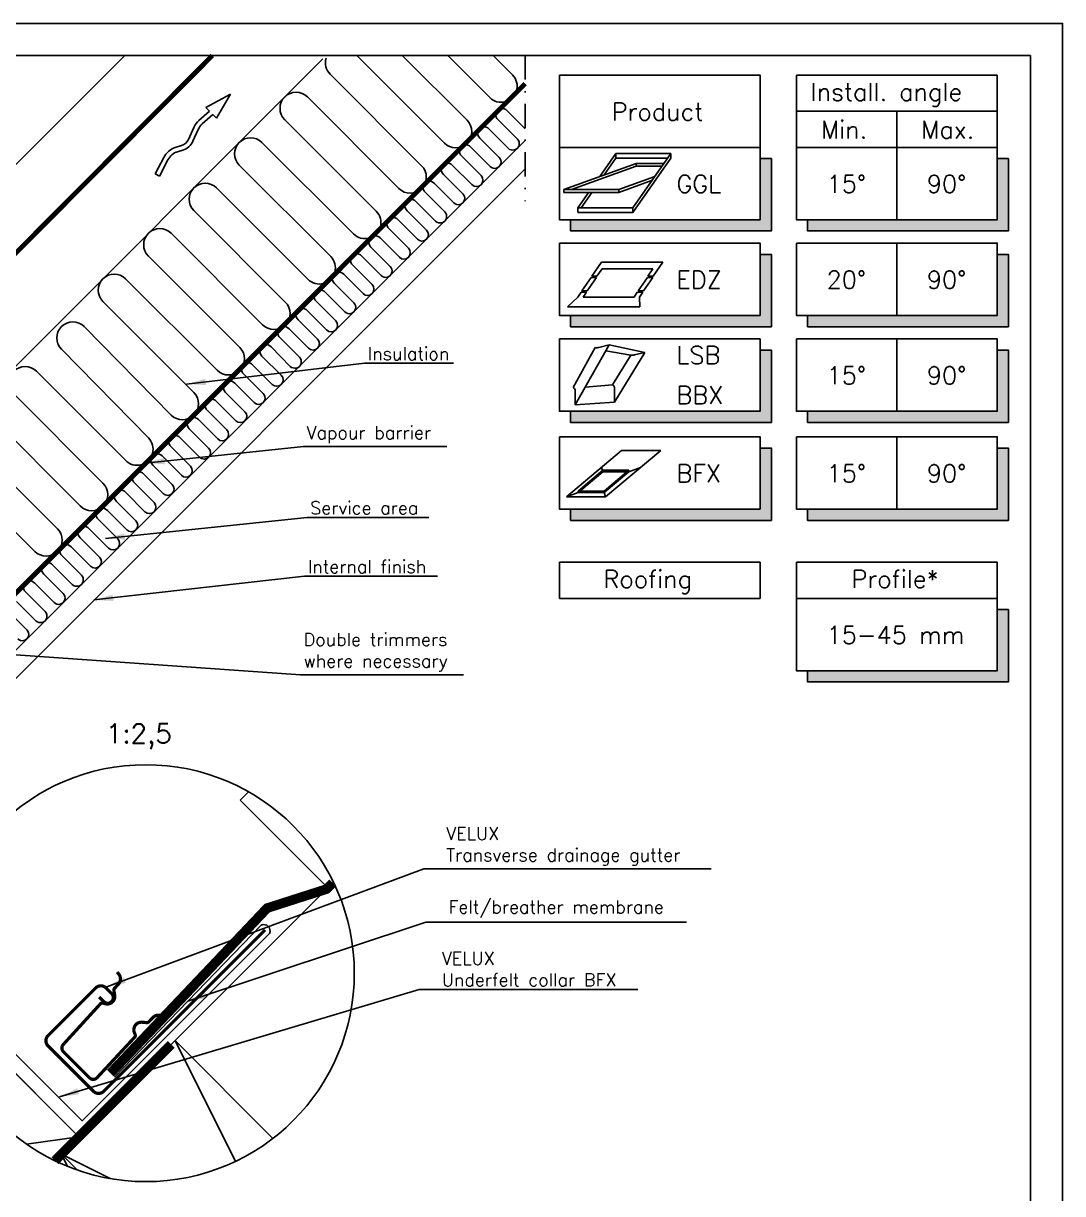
# Model space of a CAD drawing. Extents: x 0 to 1890, y 0 to 1390.
# Drawn here: x 1243 to 1890, y 662 to 1390 of the extents above; entities that cross this region are included whole.
import ezdxf
from ezdxf.enums import TextEntityAlignment as Align

# ---------------------------------------------------------------- set-up
doc = ezdxf.new("R2010")
doc.units = 0
doc.header["$LTSCALE"] = 30
doc.header["$MEASUREMENT"] = 0
for name, pattern in [('DASHDOT', [1, 0.5, -0.25, 0, -0.25]), ('DASHED', [0.75, 0.5, -0.25]), ('HIDDEN', [0.375, 0.25, -0.125])]:
    doc.linetypes.add(name, pattern=pattern)
for name, color, linetype in [('VELUX_BFX', 9, 'CONTINUOUS'), ('VELUX_FLASHING', 4, 'CONTINUOUS'), ('VELUX_FRAME', 6, 'CONTINUOUS'), ('VELUX_HATCH', 1, 'CONTINUOUS'), ('VELUX_INFO', 6, 'CONTINUOUS'), ('VELUX_INSIDE-COVERING', 7, 'CONTINUOUS'), ('VELUX_INSULATION', 1, 'CONTINUOUS'), ('VELUX_ROOFCONSTRUCTION', 7, 'CONTINUOUS'), ('VELUX_TEXT', 1, 'CONTINUOUS'), ('VELUX_UNDERROOF', 3, 'DASHED'), ('VELUX_VAPOUR-BARRIER', 1, 'HIDDEN')]:
    doc.layers.add(name, color=color, linetype=linetype)
doc.styles.add('ROMANS', font='romans')
doc.dimstyles.new('MLS_A3_1T5', dxfattribs={"dimtxt": 8, "dimasz": 12, "dimexe": 2, "dimexo": 0, "dimgap": 2, "dimtad": 1, "dimtoh": 1, "dimdec": 0, "dimzin": 0, "dimdsep": 46, "dimtxsty": 'ROMANS', "dimcen": 0.09, "dimclrd": 256, "dimclre": 256, "dimclrt": 256, "dimadec": 0, "dimazin": 0, "dimtfac": 1, "dimtdec": 0, "dimtix": 1, "dimtmove": 0, "dimatfit": 3, "dimfxl": 1, "dimtolj": 1, "dimtzin": 0, "dimarcsym": 0})

# ---------------------------------------------------------------- blocks, each defined once
blk = doc.blocks.new('V21GGL')
at = {"layer": 'VELUX_INFO', "linetype": 'Continuous'}
blk.add_hatch(color=7, dxfattribs=at).paths.add_polyline_path([(125, -45), (7, -45), (7, -52), (132, -52), (132, -7), (125, -7)])
at = {"layer": 'VELUX_INFO', "color": 1}
for p, q in [((25.28, -18.08), (35.24, -3.86)), ((27.92, -17.12), (35.24, -6.67)), ((35.24, -3.86), (69.46, -3.86)), ((35.24, -3.86), (35.24, -6.67)), ((35.24, -6.67), (67.49, -6.67)), ((45.79, -37.67), (69.46, -3.86)), ((45.79, -40.48), (69.46, -6.67)), ((69.46, -3.86), (69.46, -6.67)), ((2.81, -26.26), (47.74, -9.91)), ((7.53, -26.26), (47.74, -11.62)), ((47.74, -9.91), (65.22, -9.91)), ((47.74, -9.91), (47.74, -11.62)), ((47.74, -11.62), (64.02, -11.62)), ((37.03, -26.26), (59.5, -18.08)), ((37.03, -27.98), (57.89, -20.39)), ((2.81, -26.26), (37.03, -26.26)), ((2.81, -26.26), (2.81, -27.98)), ((2.81, -27.98), (37.03, -27.98)), ((11.56, -37.67), (18.42, -27.87)), ((13.53, -37.67), (20.39, -27.87)), ((37.03, -26.26), (37.03, -27.98)), ((11.56, -37.67), (11.56, -40.38)), ((11.56, -37.67), (45.79, -37.67)), ((11.56, -40.48), (45.79, -40.48)), ((45.79, -37.67), (45.79, -40.48))]:
    blk.add_line(p, q, dxfattribs=at)
at = {"layer": 'VELUX_INFO', "color": 7}
blk.add_lwpolyline([(0, 0), (125, 0), (125, -45), (0, -45)], close=True, dxfattribs=at)
blk.add_lwpolyline([(125, -7), (132, -7), (132, -52), (7, -52), (7, -45)], dxfattribs=at)
at = {"layer": 'VELUX_INFO', "style": 'ROMANS'}
blk.add_text('GGL', height=11, dxfattribs=at).set_placement((72.9, -22.76), align=Align.MIDDLE_LEFT)
blk = doc.blocks.new('V21EDZ')
at = {"layer": 'VELUX_INFO', "linetype": 'Continuous'}
blk.add_hatch(color=7, dxfattribs=at).paths.add_polyline_path([(125, -45), (7, -45), (7, -52), (132, -52), (132, -7), (125, -7)])
at = {"layer": 'VELUX_INFO', "color": 1}
for p, q in [((20.13, -20.5), (26.25, -11.76)), ((26.25, -11.76), (64.5, -11.76)), ((58.38, -20.5), (64.5, -11.76)), ((14.02, -29.73), (19.79, -21.35)), ((17.3, -29.73), (23.08, -21.35)), ((19.79, -21.35), (23.08, -21.35)), ((20.13, -20.5), (23.41, -20.5)), ((23.41, -20.5), (26.56, -16)), ((26.56, -16), (58.25, -16)), ((49.09, -29.73), (54.87, -21.35)), ((52.37, -29.73), (58.15, -21.35)), ((54.87, -21.35), (58.15, -21.35)), ((55.1, -20.5), (58.25, -16)), ((55.1, -20.5), (58.38, -20.5)), ((11.42, -33.55), (5.18, -39.71)), ((11.42, -33.55), (13.49, -30.59)), ((13.49, -30.59), (16.91, -30.59)), ((14.02, -29.73), (17.3, -29.73)), ((14.84, -33.55), (16.91, -30.59)), ((14.84, -33.55), (46.48, -33.55)), ((46.48, -33.55), (48.55, -30.59)), ((48.68, -30.59), (51.97, -30.59)), ((49.09, -29.73), (52.37, -29.73)), ((49.9, -33.55), (51.97, -30.59)), ((49.9, -33.55), (50.14, -39.71)), ((5.18, -39.71), (50.14, -39.71))]:
    blk.add_line(p, q, dxfattribs=at)
at = {"layer": 'VELUX_INFO', "color": 7}
blk.add_lwpolyline([(0, 0), (125, 0), (125, -45), (0, -45)], close=True, dxfattribs=at)
blk.add_lwpolyline([(125, -7), (132, -7), (132, -52), (7, -52), (7, -45)], dxfattribs=at)
at = {"layer": 'VELUX_INFO', "style": 'ROMANS'}
blk.add_text('EDZ', height=11, dxfattribs=at).set_placement((72.9, -22.76), align=Align.MIDDLE_LEFT)
blk = doc.blocks.new('V21LSB-BBX')
at = {"layer": 'VELUX_INFO', "linetype": 'Continuous'}
blk.add_hatch(color=7, dxfattribs=at).paths.add_polyline_path([(125, -45), (7, -45), (7, -52), (132, -52), (132, -7), (125, -7)])
at = {"layer": 'VELUX_INFO', "color": 1}
for p, q in [((22.21, -5.42), (8.62, -30.34)), ((9.83, -41.08), (31.01, -3.8)), ((24.68, -5.26), (31.01, -3.8)), ((31.01, -3.8), (53.21, -8.51)), ((28.9, -7.51), (44.46, -10.14)), ((33.08, -28.6), (44.41, -10.13)), ((34.29, -39.34), (53.21, -8.51)), ((46.87, -9.98), (53.21, -8.51)), ((16.12, -30.01), (33.08, -28.6)), ((9.83, -41.08), (9.83, -31.86)), ((34.29, -39.34), (34.29, -30.13)), ((9.83, -41.08), (34.29, -39.34))]:
    blk.add_line(p, q, dxfattribs=at)
at = {"layer": 'VELUX_INFO', "color": 7}
blk.add_lwpolyline([(0, 0), (125, 0), (125, -45), (0, -45)], close=True, dxfattribs=at)
blk.add_lwpolyline([(125, -7), (132, -7), (132, -52), (7, -52), (7, -45)], dxfattribs=at)
at = {"layer": 'VELUX_INFO', "color": 1}
for centre, radius, start, end in [((23.11, -0.11), 5.39, 260.45042, 286.88321), ((45.31, -4.82), 5.39, 260.45042, 286.88321), ((32.02, -30.69), 2.34, 13.93118, 62.93189), ((7.55, -32.43), 2.34, 13.93118, 62.93189)]:
    blk.add_arc(centre, radius, start, end, dxfattribs=at)
at = {"layer": 'VELUX_INFO', "style": 'ROMANS'}
for s, p in [('LSB', (72.9, -10.05)), ('BBX', (72.9, -34.95))]:
    blk.add_text(s, height=11, dxfattribs=at).set_placement(p, align=Align.MIDDLE_LEFT)
blk = doc.blocks.new('V21BFX')
at = {"layer": 'VELUX_INFO', "linetype": 'Continuous'}
blk.add_hatch(color=7, dxfattribs=at).paths.add_polyline_path([(125, -45), (7, -45), (7, -52), (132, -52), (132, -7), (125, -7)])
at = {"layer": 'VELUX_INFO', "color": 1}
for p, q in [((4.4, -37.39), (38.77, -8.56)), ((28.78, -37.39), (63.15, -8.56)), ((63.15, -8.56), (38.77, -8.56)), ((11.64, -33.74), (27.18, -20.7)), ((12.86, -33.74), (27.18, -21.72)), ((26.89, -20.94), (26.22, -19.09)), ((27.18, -21.72), (27.18, -20.7)), ((27.18, -20.7), (43.36, -20.7)), ((27.18, -21.72), (42.14, -21.72)), ((27.82, -33.74), (43.36, -20.7)), ((27.82, -34.76), (43.36, -21.72)), ((43.36, -21.72), (50.6, -19.09)), ((43.36, -21.72), (43.36, -20.7)), ((4.4, -37.39), (11.64, -34.76)), ((11.64, -33.74), (27.82, -33.74)), ((11.64, -34.76), (11.64, -33.74)), ((11.64, -34.76), (27.82, -34.76)), ((27.82, -34.76), (27.82, -33.74)), ((27.82, -34.76), (28.78, -37.39)), ((4.4, -37.39), (28.78, -37.39))]:
    blk.add_line(p, q, dxfattribs=at)
at = {"layer": 'VELUX_INFO', "color": 7}
blk.add_lwpolyline([(0, 0), (125, 0), (125, -45), (0, -45)], close=True, dxfattribs=at)
blk.add_lwpolyline([(125, -7), (132, -7), (132, -52), (7, -52), (7, -45)], dxfattribs=at)
at = {"layer": 'VELUX_INFO', "style": 'ROMANS'}
blk.add_text('BFX', height=11, dxfattribs=at).set_placement((72.9, -22.76), align=Align.MIDDLE_LEFT)

msp = doc.modelspace()

# ---------------------------------------------------------------- hatches: boundary and pattern name
at = {"layer": 'VELUX_INFO', "linetype": 'Continuous'}
for points in [[(1849.28, 1267.81), (1731.28, 1267.81), (1731.28, 1260.81), (1856.28, 1260.81), (1856.28, 1305.81), (1849.28, 1305.81)], [(1849.28, 1208.22), (1731.28, 1208.22), (1731.28, 1201.22), (1856.28, 1201.22), (1856.28, 1246.22), (1849.28, 1246.22)], [(1849.28, 1148.63), (1731.28, 1148.63), (1731.28, 1141.63), (1856.28, 1141.63), (1856.28, 1186.63), (1849.28, 1186.63)], [(1849.28, 1087.68), (1731.28, 1087.68), (1731.28, 1080.68), (1856.28, 1080.68), (1856.28, 1125.68), (1849.28, 1125.68)], [(1849.28, 987.11), (1731.28, 987.11), (1731.28, 980.11), (1856.28, 980.11), (1856.28, 1025.11), (1849.28, 1025.11)]]:
    msp.add_hatch(color=7, dxfattribs=at).paths.add_polyline_path(points)

# ---------------------------------------------------------------- linework, layer by layer
at = {"layer": 'VELUX_BFX'}
msp.add_lwpolyline([(1299.87, 734.15), (1391.19, 828.76, -0.690711), (1396.31, 823.57), (1279.63, 707.01), (1192.54, 793.66), (1189.86, 790.96)], format="xyb", dxfattribs=at)
at = {"layer": 'VELUX_FLASHING'}
msp.add_line((1329.74, 772.45), (1328.26, 773.42), dxfattribs=at)
at = {"layer": 'VELUX_FLASHING', "const_width": 2}
for points in [[(1290.27, 784), (1293.1, 781.17, 0.414214), (1298.05, 781.17, 0.414214), (1298.05, 786.12), (1294.51, 789.65, 0.414214), (1288.15, 789.65), (1258.45, 759.95, 0.414214), (1258.45, 753.59), (1286.74, 725.31, 0.414214), (1293.1, 725.31), (1393.51, 825.72)], [(1329.72, 771.96, 0.365089), (1323.71, 771.21), (1321.27, 768.59, -0.231117), (1319.88, 768.05), (1316.97, 768.3, 0.5577), (1312.2, 761.88), (1312.66, 760.73, -0.289295), (1312.33, 758.94), (1288.79, 733.57, -0.365089), (1284.54, 733.44), (1275.56, 742.42), (1268.05, 749.93, -0.365089), (1267.69, 754.17), (1291.03, 779.73, -0.289295), (1292.78, 780.21), (1293.96, 779.85, 0.5577), (1299.96, 785.13), (1299.47, 788.01, -0.223594), (1299.9, 789.44), (1302.31, 792.08, 0.365089), (1302.55, 798.14), (1301.47, 799.53)]]:
    msp.add_lwpolyline(points, format="xyb", dxfattribs=at)
at = {"layer": 'VELUX_FRAME'}
for points in [[(0, 1390), (0, 0), (1890, 0), (1890, 1390)], [(20, 20), (1870, 20), (1870, 1370), (20, 1370)]]:
    msp.add_lwpolyline(points, close=True, dxfattribs=at)
at = {"layer": 'VELUX_INFO', "color": 1, "linetype": 'DASHDOT'}
msp.add_line((1555.53, 1370), (1555.53, 1279.26), dxfattribs=at)
at = {"layer": 'VELUX_INFO', "color": 7}
for p, q in [((1724.28, 1357.81), (1849.28, 1357.81)), ((1724.28, 1312.81), (1724.28, 1357.81)), ((1849.28, 1357.81), (1849.28, 1312.81)), ((1724.28, 1335.31), (1849.28, 1335.31)), ((1786.78, 1312.81), (1786.78, 1335.31)), ((1849.28, 1312.81), (1724.28, 1312.81)), ((1786.78, 1312.81), (1786.78, 1267.81)), ((1786.78, 1253.22), (1786.78, 1208.22)), ((1786.78, 1193.63), (1786.78, 1148.63)), ((1786.78, 1132.68), (1786.78, 1087.68)), ((1576.73, 1054.61), (1701.73, 1054.61)), ((1576.73, 1032.11), (1576.73, 1054.61)), ((1701.73, 1054.61), (1701.73, 1032.11)), ((1724.28, 1054.61), (1849.28, 1054.61)), ((1724.28, 1032.11), (1724.28, 1054.61)), ((1849.28, 1054.61), (1849.28, 1032.11)), ((1576.73, 1032.11), (1701.73, 1032.11))]:
    msp.add_line(p, q, dxfattribs=at)
for points in [[(1576.73, 1357.81), (1701.73, 1357.81), (1701.73, 1312.81), (1576.73, 1312.81)], [(1724.28, 1312.81), (1849.28, 1312.81), (1849.28, 1267.81), (1724.28, 1267.81)], [(1724.28, 1253.22), (1849.28, 1253.22), (1849.28, 1208.22), (1724.28, 1208.22)], [(1724.28, 1193.63), (1849.28, 1193.63), (1849.28, 1148.63), (1724.28, 1148.63)], [(1724.28, 1132.68), (1849.28, 1132.68), (1849.28, 1087.68), (1724.28, 1087.68)], [(1724.28, 1032.11), (1849.28, 1032.11), (1849.28, 987.11), (1724.28, 987.11)]]:
    msp.add_lwpolyline(points, close=True, dxfattribs=at)
for points in [[(1849.28, 1305.81), (1856.28, 1305.81), (1856.28, 1260.81), (1731.28, 1260.81), (1731.28, 1267.81)], [(1849.28, 1246.22), (1856.28, 1246.22), (1856.28, 1201.22), (1731.28, 1201.22), (1731.28, 1208.22)], [(1849.28, 1186.63), (1856.28, 1186.63), (1856.28, 1141.63), (1731.28, 1141.63), (1731.28, 1148.63)], [(1849.28, 1125.68), (1856.28, 1125.68), (1856.28, 1080.68), (1731.28, 1080.68), (1731.28, 1087.68)], [(1849.28, 1025.11), (1856.28, 1025.11), (1856.28, 980.11), (1731.28, 980.11), (1731.28, 987.11)]]:
    msp.add_lwpolyline(points, dxfattribs=at)
at = {"layer": 'VELUX_INFO'}
msp.add_circle((1319.37, 798.83), 129.74, dxfattribs=at)
at = {"layer": 'VELUX_INSIDE-COVERING'}
for p, q in [((1137.88, 899.51), (1555.53, 1317.16)), ((1146.72, 890.67), (1555.53, 1299.48))]:
    msp.add_line(p, q, dxfattribs=at)
at = {"layer": 'VELUX_INSULATION'}
msp.add_line((1132.45, 1070.86), (1429.5, 1367.9), dxfattribs=at)
for points in [[(1450.68, 1370), (1505.15, 1315.54, 1), (1519.29, 1329.68)], [(1457.54, 1363.14), (1505.15, 1315.54, 1), (1519.29, 1329.68), (1478.97, 1370)], [(1507.25, 1370), (1533.43, 1343.82, 1), (1547.57, 1357.96), (1535.53, 1370)], [(1221.92, 1146.21), (1278.51, 1089.63, 1), (1292.65, 1103.77), (1237.08, 1159.34, -0.997943), (1251.22, 1173.48), (1306.79, 1117.91, 1), (1320.93, 1132.05), (1266.83, 1187.15, -0.997943), (1280.97, 1201.29), (1335.07, 1146.2, 1), (1349.22, 1160.34), (1292.63, 1216.92, -0.997943), (1306.77, 1231.07), (1363.72, 1174.11, 1), (1377.87, 1188.26), (1320.92, 1245.21, -0.997943), (1335.06, 1259.35), (1392.01, 1202.4, 1), (1406.15, 1216.54), (1349.2, 1273.49, -0.997943), (1363.34, 1287.63), (1420.29, 1230.68, 1), (1434.43, 1244.83), (1377.48, 1301.78, -0.997943), (1391.63, 1315.92), (1448.58, 1258.97, 1), (1462.72, 1273.11), (1405.77, 1330.06, -0.997943), (1419.91, 1344.2), (1476.86, 1287.25, 1), (1491, 1301.39), (1434.05, 1358.34, -0.27552), (1431.56, 1368.28)], [(1238.91, 1030.23), (1250.93, 1018.21, 1), (1256.58, 1023.87), (1244.56, 1035.89, -1.085761), (1250.22, 1041.54), (1262.24, 1029.53, 1), (1267.9, 1035.18), (1255.88, 1047.2, -1.085761), (1261.53, 1052.86), (1273.55, 1040.84, 1), (1279.21, 1046.5), (1267.19, 1058.52, -1.07979), (1272.85, 1064.17), (1284.87, 1052.15, 1), (1290.52, 1057.81), (1278.51, 1069.83, -1.085761), (1284.16, 1075.49), (1296.18, 1063.47, 1), (1301.84, 1069.12), (1289.82, 1081.14, -1.085761), (1295.48, 1086.8), (1307.5, 1074.78, 1), (1313.15, 1080.44), (1301.13, 1092.46, -1.085761), (1306.79, 1098.11), (1318.81, 1086.09, 1), (1324.47, 1091.75), (1312.45, 1103.77, -1.085761), (1318.1, 1109.43), (1330.12, 1097.41, 1), (1335.78, 1103.06), (1323.76, 1115.08, -1.07979), (1329.42, 1120.74), (1341.44, 1108.72, 1), (1347.09, 1114.38), (1335.07, 1126.4, -1.085761), (1340.73, 1132.05), (1352.75, 1120.03, 1), (1358.41, 1125.69), (1346.39, 1137.71, -1.085761), (1352.04, 1143.37), (1364.06, 1131.35, 1), (1369.72, 1137.01), (1357.7, 1149.02, -1.085761), (1363.36, 1154.68), (1375.38, 1142.66, 1), (1381.03, 1148.32), (1369.02, 1160.34, -1.085761), (1374.67, 1166), (1386.69, 1153.98, 1), (1392.35, 1159.63), (1380.33, 1171.65, -1.07979), (1385.99, 1177.31), (1398, 1165.29, 1), (1403.66, 1170.95), (1391.64, 1182.97, -1.085761), (1397.3, 1188.62), (1409.26, 1176.55, 1), (1414.92, 1182.2), (1402.9, 1194.22, -1.07979), (1408.56, 1199.88), (1420.58, 1187.86, 1), (1426.23, 1193.52), (1414.21, 1205.54, -1.085761), (1419.87, 1211.19), (1431.89, 1199.17, 1), (1437.55, 1204.83), (1425.53, 1216.85, -1.085761), (1431.18, 1222.51), (1443.2, 1210.49, 1), (1448.86, 1216.14), (1436.84, 1228.16, -1.085761), (1442.5, 1233.82), (1454.52, 1221.8, 1), (1460.17, 1227.46), (1448.15, 1239.48, -1.085761), (1453.81, 1245.13), (1465.83, 1233.12, 1), (1471.49, 1238.77), (1459.47, 1250.79, -1.07979), (1465.13, 1256.45), (1477.14, 1244.43, 1), (1482.8, 1250.09), (1470.78, 1262.11, -1.085761), (1476.44, 1267.76), (1488.4, 1255.69, 1), (1494.06, 1261.34), (1482.04, 1273.36, -1.07979), (1487.7, 1279.02), (1499.72, 1267, 1), (1505.37, 1272.66), (1493.35, 1284.68, -1.085761), (1499.01, 1290.33), (1511.03, 1278.31, 1), (1516.69, 1283.97), (1504.67, 1295.99, -1.085761), (1510.32, 1301.65), (1522.34, 1289.63, 1), (1528, 1295.28), (1515.98, 1307.3, -1.085761), (1521.64, 1312.96), (1533.66, 1300.94, 1), (1539.31, 1306.6), (1527.29, 1318.62, -1.085761), (1532.95, 1324.27), (1544.97, 1312.25, 1), (1550.63, 1317.91), (1538.61, 1329.93, -1.07979), (1544.26, 1335.59), (1555.53, 1324.32)], [(1193.64, 1117.93), (1250.22, 1061.34, 1), (1264.36, 1075.49), (1207.78, 1132.07, -0.997943)], [(1239.61, 1006.9, 1), (1245.27, 1012.55), (1233.25, 1024.57, -1.085761)]]:
    msp.add_lwpolyline(points, format="xyb", dxfattribs=at)
at = {"layer": 'VELUX_ROOFCONSTRUCTION'}
for p, q in [((926.51, 935.78), (1360.74, 1370)), ((1108.21, 1172.06), (1306.16, 1370)), ((1372.04, 1345.88), (1356.72, 1337.73)), ((1363.26, 1330.98), (1372.04, 1345.88)), ((1356.72, 1337.73), (1358.94, 1335.44)), ((1361.03, 1333.28), (1363.26, 1330.98)), ((1327.88, 1294.95), (1325.21, 1296.33)), ((1377.99, 906.48), (1383.26, 911.75)), ((1377.99, 906.48), (1432.57, 851.9)), ((1262.75, 682.09), (1436.11, 855.44)), ((1223.87, 750.69), (1277.62, 696.95)), ((1337.56, 756.89), (1266.85, 686.18)), ((1337.56, 756.89), (1375.17, 681.7)), ((1398.46, 695.98), (1337.56, 756.89)), ((1277.61, 696.95), (1245.01, 692.5)), ((1262.75, 682.09), (1266.85, 686.18)), ((1266.85, 686.18), (1270.67, 678.57)), ((1276.73, 676.29), (1266.85, 686.18)), ((1297.23, 670.99), (1266.85, 686.18))]:
    msp.add_line(p, q, dxfattribs=at)
for points in [[(1358.94, 1335.44), (1352.43, 1329.64, 0.105543), (1349.22, 1325.26), (1345.88, 1317.84, -0.215721), (1341.56, 1314.02), (1338.2, 1312.99, 0.201825), (1330.46, 1306.52), (1325.21, 1296.33)], [(1361.03, 1333.28), (1354.42, 1327.4, 0.105543), (1351.95, 1324.03), (1348.62, 1316.61, -0.215721), (1342.44, 1311.15), (1339.08, 1310.12, 0.201825), (1333.13, 1305.14), (1327.88, 1294.95)]]:
    msp.add_lwpolyline(points, format="xyb", dxfattribs=at)
msp.add_lwpolyline([(1223.87, 750.69), (1277.61, 696.95), (1262.75, 682.09)], dxfattribs=at)
at = {"layer": 'VELUX_UNDERROOF'}
for points, const_width in [([(1360.74, 1370), (1135.7, 1143.89), (1122.38, 1143.69), (1080.8, 1102.1)], 3), ([(1435.73, 855.06), (1431.9, 851.21), (1394.87, 839.33), (1297.31, 736.53)], 6), ([(1335.2, 754.53), (1262.75, 682.09)], 6)]:
    msp.add_lwpolyline(points, dxfattribs=dict(at, const_width=const_width))
at = {"layer": 'VELUX_VAPOUR-BARRIER', "ltscale": 1.5, "extrusion": (0, 0, -1), "const_width": 3}
msp.add_lwpolyline([(-1555.53, 1352.51), (-1132.46, 929.44), (-1150.13, 911.76)], dxfattribs=at)

# ---------------------------------------------------------------- block references
at = {"layer": 'VELUX_INFO'}
for name, p in [('V21GGL', (1576.73, 1312.81)), ('V21EDZ', (1576.73, 1253.22)), ('V21LSB-BBX', (1576.73, 1193.63)), ('V21BFX', (1576.73, 1132.68))]:
    msp.add_blockref(name, p, dxfattribs=at)

# ---------------------------------------------------------------- texts
at = {"layer": 'VELUX_HATCH', "insert": (1507.73, 838.71), "char_height": 8, "attachment_point": 4, "style": 'ROMANS'}
msp.add_mtext('Felt/breather membrane', dxfattribs=at)
at = {"layer": 'VELUX_INFO', "style": 'ROMANS'}
for s, p in [('Install. angle', (1733.16, 1347.35)), ('Product', (1609.34, 1335.05)), ('Min.', (1739.6, 1323.88)), ('Max.', (1802.02, 1323.88)), ('15%%d', (1743.12, 1290.05)), ('90%%d', (1805.54, 1290.05)), ('20%%d', (1743.12, 1230.46)), ('90%%d', (1805.54, 1230.46)), ('15%%d', (1743.12, 1170.88)), ('90%%d', (1805.54, 1170.88)), ('15%%d', (1743.12, 1109.92)), ('90%%d', (1805.54, 1109.92)), ('Roofing', (1604.19, 1044.15)), ('Profile*', (1758.63, 1044.15)), ('15-45 mm', (1743.12, 1009.35))]:
    msp.add_text(s, height=11, dxfattribs=at).set_placement(p, align=Align.MIDDLE_LEFT)
msp.add_text('1:2,5', height=12, dxfattribs=at).set_placement((1294.39, 942.01))
at = {"layer": 'VELUX_TEXT', "char_height": 8, "style": 'ROMANS'}
for s, insert, attachment_point in [('\\A1;Insulation', (1457.5, 1184.44), 4), ('\\A1;Vapour barrier', (1419.39, 1133.98), 4), ('\\A1;Service area', (1421.68, 1088.46), 4), ('Internal finish', (1420.16, 1051.89), 4), ('Double trimmers\\Pwhere necessary', (1417.59, 986.52), 7), ('VELUX\\PTransverse drainage gutter', (1506.34, 865.78), 7), ('VELUX\\PUnderfelt collar BFX', (1503.58, 790.69), 7)]:
    msp.add_mtext(s, dxfattribs=dict(at, insert=insert, attachment_point=attachment_point))

# ---------------------------------------------------------------- leaders
at = {"layer": 'VELUX_HATCH', "annotation_type": 0, "has_hookline": 1, "hookline_direction": 0, "text_width": 148.25}
msp.add_leader([(1345.53, 781.46), (1493.73, 830.62), (1505.73, 830.62)], dimstyle='MLS_A3_1T5', dxfattribs=at)
at = {"layer": 'VELUX_TEXT', "annotation_type": 0, "has_hookline": 1, "hookline_direction": 0}
for points, text_width in [([(1344.67, 1165.46), (1455.5, 1178.44)], 53.39), ([(1319.08, 1116.3), (1417.39, 1126.64)], 87.21), ([(1294.2, 1069.37), (1419.68, 1082.46)], 73.92), ([(1287, 1031.12), (1418.16, 1045.89)], 80.82), ([(1174.85, 1001.56), (1415.59, 984.52)], 99.4), ([(1294.97, 790.35), (1492.34, 863.78), (1504.34, 863.78)], 164.93), ([(1265.69, 721.88), (1489.58, 788.69), (1501.58, 788.69)], 121.95)]:
    msp.add_leader(points, dimstyle='MLS_A3_1T5', dxfattribs=dict(at, text_width=text_width))

doc.saveas('drawing.dxf')
